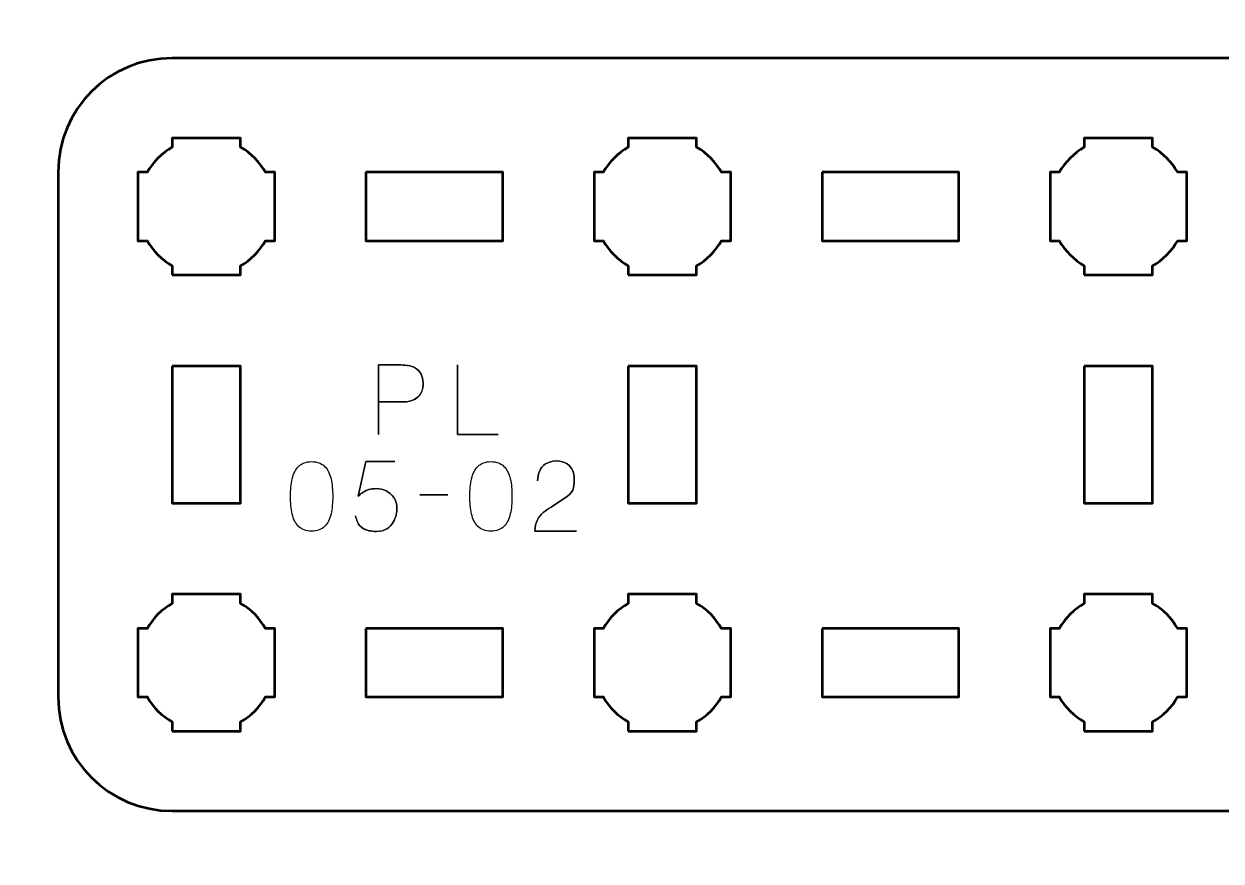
# Model space of a CAD drawing. Header units: centimetres. Extents: x -21 to 0, y -29.7 to 0.
# Drawn here: x -10.5 to -5.25, y -25.32 to -21.65 of the extents above; entities that cross this region are included whole.
import ezdxf

# ---------------------------------------------------------------- set-up
doc = ezdxf.new("R2010")
doc.units = ezdxf.units.CM
doc.header["$MEASUREMENT"] = 0
doc.layers.add('Layer 1', color=7, linetype='Continuous')

msp = doc.modelspace()

# ---------------------------------------------------------------- linework, layer by layer
at = {"layer": 'Layer 1', "color": 22, "lineweight": 53}
msp.add_open_spline([(-21.00003, -29.19996), (-21.00003, -29.19996), (-21.00003, -0.49992), (-21.00003, -0.49992), (-21.00003, -0.49992), (-21.00003, -0.22295), (-20.77694, 0.00004), (-20.49994, 0.00004), (-20.49994, 0.00004), (-20.49994, 0.00004), (-0.50008, 0.00004), (-0.50008, 0.00004), (-0.50008, 0.00004), (-0.22294, 0.00004), (0.00002, -0.22295), (0.00002, -0.49992), (0.00002, -0.49992), (0.00002, -0.49992), (0.00002, -29.19996), (0.00002, -29.19996), (0.00002, -29.19996), (0.00002, -29.47696), (-0.22294, -29.70005), (-0.50008, -29.70005), (-0.50008, -29.70005), (-0.50008, -29.70005), (-20.49994, -29.70005), (-20.49994, -29.70005), (-20.49994, -29.70005), (-20.77694, -29.70005), (-21.00003, -29.47696), (-21.00003, -29.19996)], degree=3, knots=[0, 0, 0, 0, 0.125, 0.125, 0.125, 0.125, 0.25, 0.25, 0.25, 0.25, 0.375, 0.375, 0.375, 0.375, 0.5, 0.5, 0.5, 0.5, 0.625, 0.625, 0.625, 0.625, 0.75, 0.75, 0.75, 0.75, 0.875, 0.875, 0.875, 0.875, 1, 1, 1, 1], dxfattribs=at)
at = {"layer": 'Layer 1', "color": 114, "lineweight": 53}
msp.add_open_spline([(-9.84993, -21.79998), (-9.84993, -21.79998), (-1.55005, -21.79998), (-1.55005, -21.79998), (-1.55005, -21.79998), (-1.27305, -21.79998), (-1.04995, -22.02308), (-1.04995, -22.30008), (-1.04995, -22.30008), (-1.04995, -22.30008), (-1.04995, -24.6), (-1.04995, -24.6), (-1.04995, -24.6), (-1.04995, -24.87701), (-1.27305, -25.09996), (-1.55005, -25.09996), (-1.55005, -25.09996), (-1.55005, -25.09996), (-9.84993, -25.09996), (-9.84993, -25.09996), (-9.84993, -25.09996), (-10.12693, -25.09996), (-10.35003, -24.87701), (-10.35003, -24.6), (-10.35003, -24.6), (-10.35003, -24.6), (-10.35003, -22.30008), (-10.35003, -22.30008), (-10.35003, -22.30008), (-10.35003, -22.02308), (-10.12693, -21.79998), (-9.84993, -21.79998)], degree=3, knots=[0, 0, 0, 0, 0.125, 0.125, 0.125, 0.125, 0.25, 0.25, 0.25, 0.25, 0.375, 0.375, 0.375, 0.375, 0.5, 0.5, 0.5, 0.5, 0.625, 0.625, 0.625, 0.625, 0.75, 0.75, 0.75, 0.75, 0.875, 0.875, 0.875, 0.875, 1, 1, 1, 1], dxfattribs=at)
at = {"layer": 'Layer 1', "lineweight": 53}
for points, knots in [([(-9.84993, -22.75001), (-9.84993, -22.75001), (-9.84993, -22.7099), (-9.84993, -22.7099), (-9.84993, -22.7099), (-9.89554, -22.68358), (-9.93347, -22.64556), (-9.95979, -22.60008), (-9.95979, -22.60008), (-9.95979, -22.60008), (-10, -22.60008), (-10, -22.60008), (-10, -22.60008), (-10, -22.60008), (-10, -22.45001), (-10, -22.45001), (-10, -22.45001), (-10, -22.45001), (-10, -22.30008), (-10, -22.30008), (-10, -22.30008), (-10, -22.30008), (-9.95979, -22.30008), (-9.95979, -22.30008), (-9.95979, -22.30008), (-9.93347, -22.25447), (-9.89554, -22.21654), (-9.84993, -22.19022), (-9.84993, -22.19022), (-9.84993, -22.19022), (-9.84993, -22.15001), (-9.84993, -22.15001), (-9.84993, -22.15001), (-9.84993, -22.15001), (-9.7, -22.15001), (-9.7, -22.15001), (-9.7, -22.15001), (-9.7, -22.15001), (-9.54993, -22.15001), (-9.54993, -22.15001), (-9.54993, -22.15001), (-9.54993, -22.15001), (-9.54993, -22.19022), (-9.54993, -22.19022), (-9.54993, -22.19022), (-9.50446, -22.21654), (-9.46643, -22.25447), (-9.44011, -22.30008), (-9.44011, -22.30008), (-9.44011, -22.30008), (-9.4, -22.30008), (-9.4, -22.30008), (-9.4, -22.30008), (-9.4, -22.30008), (-9.4, -22.45001), (-9.4, -22.45001), (-9.4, -22.45001), (-9.4, -22.45001), (-9.4, -22.60008), (-9.4, -22.60008), (-9.4, -22.60008), (-9.4, -22.60008), (-9.44011, -22.60008), (-9.44011, -22.60008), (-9.44011, -22.60008), (-9.46643, -22.64556), (-9.50446, -22.68358), (-9.54993, -22.7099), (-9.54993, -22.7099), (-9.54993, -22.7099), (-9.54993, -22.75001), (-9.54993, -22.75001), (-9.54993, -22.75001), (-9.54993, -22.75001), (-9.7, -22.75001), (-9.7, -22.75001), (-9.7, -22.75001), (-9.7, -22.75001), (-9.84993, -22.75001), (-9.84993, -22.75001)], [0, 0, 0, 0, 0.05, 0.05, 0.05, 0.05, 0.1, 0.1, 0.1, 0.1, 0.15, 0.15, 0.15, 0.15, 0.2, 0.2, 0.2, 0.2, 0.25, 0.25, 0.25, 0.25, 0.3, 0.3, 0.3, 0.3, 0.35, 0.35, 0.35, 0.35, 0.4, 0.4, 0.4, 0.4, 0.45, 0.45, 0.45, 0.45, 0.5, 0.5, 0.5, 0.5, 0.55, 0.55, 0.55, 0.55, 0.6, 0.6, 0.6, 0.6, 0.65, 0.65, 0.65, 0.65, 0.7, 0.7, 0.7, 0.7, 0.75, 0.75, 0.75, 0.75, 0.8, 0.8, 0.8, 0.8, 0.85, 0.85, 0.85, 0.85, 0.9, 0.9, 0.9, 0.9, 0.95, 0.95, 0.95, 0.95, 1, 1, 1, 1]), ([(-7.85001, -22.75001), (-7.85001, -22.75001), (-7.85001, -22.7099), (-7.85001, -22.7099), (-7.85001, -22.7099), (-7.89548, -22.68358), (-7.93351, -22.64556), (-7.95983, -22.60008), (-7.95983, -22.60008), (-7.95983, -22.60008), (-7.99994, -22.60008), (-7.99994, -22.60008), (-7.99994, -22.60008), (-7.99994, -22.60008), (-7.99994, -22.45001), (-7.99994, -22.45001), (-7.99994, -22.45001), (-7.99994, -22.45001), (-7.99994, -22.30008), (-7.99994, -22.30008), (-7.99994, -22.30008), (-7.99994, -22.30008), (-7.95983, -22.30008), (-7.95983, -22.30008), (-7.95983, -22.30008), (-7.93351, -22.25447), (-7.89548, -22.21654), (-7.85001, -22.19022), (-7.85001, -22.19022), (-7.85001, -22.19022), (-7.85001, -22.15001), (-7.85001, -22.15001), (-7.85001, -22.15001), (-7.85001, -22.15001), (-7.69994, -22.15001), (-7.69994, -22.15001), (-7.69994, -22.15001), (-7.69994, -22.15001), (-7.55001, -22.15001), (-7.55001, -22.15001), (-7.55001, -22.15001), (-7.55001, -22.15001), (-7.55001, -22.19022), (-7.55001, -22.19022), (-7.55001, -22.19022), (-7.50453, -22.21654), (-7.4665, -22.25447), (-7.44019, -22.30008), (-7.44019, -22.30008), (-7.44019, -22.30008), (-7.39993, -22.30008), (-7.39993, -22.30008), (-7.39993, -22.30008), (-7.39993, -22.30008), (-7.39993, -22.45001), (-7.39993, -22.45001), (-7.39993, -22.45001), (-7.39993, -22.45001), (-7.39993, -22.60008), (-7.39993, -22.60008), (-7.39993, -22.60008), (-7.39993, -22.60008), (-7.44019, -22.60008), (-7.44019, -22.60008), (-7.44019, -22.60008), (-7.4665, -22.64556), (-7.50453, -22.68358), (-7.55001, -22.7099), (-7.55001, -22.7099), (-7.55001, -22.7099), (-7.55001, -22.75001), (-7.55001, -22.75001), (-7.55001, -22.75001), (-7.55001, -22.75001), (-7.69994, -22.75001), (-7.69994, -22.75001), (-7.69994, -22.75001), (-7.69994, -22.75001), (-7.85001, -22.75001), (-7.85001, -22.75001)], [0, 0, 0, 0, 0.05, 0.05, 0.05, 0.05, 0.1, 0.1, 0.1, 0.1, 0.15, 0.15, 0.15, 0.15, 0.2, 0.2, 0.2, 0.2, 0.25, 0.25, 0.25, 0.25, 0.3, 0.3, 0.3, 0.3, 0.35, 0.35, 0.35, 0.35, 0.4, 0.4, 0.4, 0.4, 0.45, 0.45, 0.45, 0.45, 0.5, 0.5, 0.5, 0.5, 0.55, 0.55, 0.55, 0.55, 0.6, 0.6, 0.6, 0.6, 0.65, 0.65, 0.65, 0.65, 0.7, 0.7, 0.7, 0.7, 0.75, 0.75, 0.75, 0.75, 0.8, 0.8, 0.8, 0.8, 0.85, 0.85, 0.85, 0.85, 0.9, 0.9, 0.9, 0.9, 0.95, 0.95, 0.95, 0.95, 1, 1, 1, 1]), ([(-5.85008, -22.75001), (-5.85008, -22.75001), (-5.85008, -22.7099), (-5.85008, -22.7099), (-5.85008, -22.7099), (-5.89555, -22.68358), (-5.93344, -22.64556), (-5.9599, -22.60008), (-5.9599, -22.60008), (-5.9599, -22.60008), (-6.00001, -22.60008), (-6.00001, -22.60008), (-6.00001, -22.60008), (-6.00001, -22.60008), (-6.00001, -22.45001), (-6.00001, -22.45001), (-6.00001, -22.45001), (-6.00001, -22.45001), (-6.00001, -22.30008), (-6.00001, -22.30008), (-6.00001, -22.30008), (-6.00001, -22.30008), (-5.9599, -22.30008), (-5.9599, -22.30008), (-5.9599, -22.30008), (-5.93344, -22.25447), (-5.89555, -22.21654), (-5.85008, -22.19022), (-5.85008, -22.19022), (-5.85008, -22.19022), (-5.85008, -22.15001), (-5.85008, -22.15001), (-5.85008, -22.15001), (-5.85008, -22.15001), (-5.7, -22.15001), (-5.7, -22.15001), (-5.7, -22.15001), (-5.7, -22.15001), (-5.55007, -22.15001), (-5.55007, -22.15001), (-5.55007, -22.15001), (-5.55007, -22.15001), (-5.55007, -22.19022), (-5.55007, -22.19022), (-5.55007, -22.19022), (-5.50446, -22.21654), (-5.46654, -22.25447), (-5.44022, -22.30008), (-5.44022, -22.30008), (-5.44022, -22.30008), (-5.40001, -22.30008), (-5.40001, -22.30008), (-5.40001, -22.30008), (-5.40001, -22.30008), (-5.40001, -22.45001), (-5.40001, -22.45001), (-5.40001, -22.45001), (-5.40001, -22.45001), (-5.40001, -22.60008), (-5.40001, -22.60008), (-5.40001, -22.60008), (-5.40001, -22.60008), (-5.44022, -22.60008), (-5.44022, -22.60008), (-5.44022, -22.60008), (-5.46654, -22.64556), (-5.50446, -22.68358), (-5.55007, -22.7099), (-5.55007, -22.7099), (-5.55007, -22.7099), (-5.55007, -22.75001), (-5.55007, -22.75001), (-5.55007, -22.75001), (-5.55007, -22.75001), (-5.7, -22.75001), (-5.7, -22.75001), (-5.7, -22.75001), (-5.7, -22.75001), (-5.85008, -22.75001), (-5.85008, -22.75001)], [0, 0, 0, 0, 0.05, 0.05, 0.05, 0.05, 0.1, 0.1, 0.1, 0.1, 0.15, 0.15, 0.15, 0.15, 0.2, 0.2, 0.2, 0.2, 0.25, 0.25, 0.25, 0.25, 0.3, 0.3, 0.3, 0.3, 0.35, 0.35, 0.35, 0.35, 0.4, 0.4, 0.4, 0.4, 0.45, 0.45, 0.45, 0.45, 0.5, 0.5, 0.5, 0.5, 0.55, 0.55, 0.55, 0.55, 0.6, 0.6, 0.6, 0.6, 0.65, 0.65, 0.65, 0.65, 0.7, 0.7, 0.7, 0.7, 0.75, 0.75, 0.75, 0.75, 0.8, 0.8, 0.8, 0.8, 0.85, 0.85, 0.85, 0.85, 0.9, 0.9, 0.9, 0.9, 0.95, 0.95, 0.95, 0.95, 1, 1, 1, 1]), ([(-8.99998, -22.30008), (-8.99998, -22.30008), (-8.39999, -22.30008), (-8.39999, -22.30008), (-8.39999, -22.30008), (-8.39999, -22.30008), (-8.39999, -22.60008), (-8.39999, -22.60008), (-8.39999, -22.60008), (-8.39999, -22.60008), (-8.99998, -22.60008), (-8.99998, -22.60008), (-8.99998, -22.60008), (-8.99998, -22.60008), (-8.99998, -22.30008), (-8.99998, -22.30008)], [0, 0, 0, 0, 0.25, 0.25, 0.25, 0.25, 0.5, 0.5, 0.5, 0.5, 0.75, 0.75, 0.75, 0.75, 1, 1, 1, 1]), ([(-7.00003, -22.30008), (-7.00003, -22.30008), (-6.40002, -22.30008), (-6.40002, -22.30008), (-6.40002, -22.30008), (-6.40002, -22.30008), (-6.40002, -22.60008), (-6.40002, -22.60008), (-6.40002, -22.60008), (-6.40002, -22.60008), (-7.00003, -22.60008), (-7.00003, -22.60008), (-7.00003, -22.60008), (-7.00003, -22.60008), (-7.00003, -22.30008), (-7.00003, -22.30008)], [0, 0, 0, 0, 0.25, 0.25, 0.25, 0.25, 0.5, 0.5, 0.5, 0.5, 0.75, 0.75, 0.75, 0.75, 1, 1, 1, 1]), ([(-9.84993, -23.15003), (-9.84993, -23.15003), (-9.54993, -23.15003), (-9.54993, -23.15003), (-9.54993, -23.15003), (-9.54993, -23.15003), (-9.54993, -23.75002), (-9.54993, -23.75002), (-9.54993, -23.75002), (-9.54993, -23.75002), (-9.84993, -23.75002), (-9.84993, -23.75002), (-9.84993, -23.75002), (-9.84993, -23.75002), (-9.84993, -23.15003), (-9.84993, -23.15003)], [0, 0, 0, 0, 0.25, 0.25, 0.25, 0.25, 0.5, 0.5, 0.5, 0.5, 0.75, 0.75, 0.75, 0.75, 1, 1, 1, 1]), ([(-7.85001, -23.15003), (-7.85001, -23.15003), (-7.55001, -23.15003), (-7.55001, -23.15003), (-7.55001, -23.15003), (-7.55001, -23.15003), (-7.55001, -23.75002), (-7.55001, -23.75002), (-7.55001, -23.75002), (-7.55001, -23.75002), (-7.85001, -23.75002), (-7.85001, -23.75002), (-7.85001, -23.75002), (-7.85001, -23.75002), (-7.85001, -23.15003), (-7.85001, -23.15003)], [0, 0, 0, 0, 0.25, 0.25, 0.25, 0.25, 0.5, 0.5, 0.5, 0.5, 0.75, 0.75, 0.75, 0.75, 1, 1, 1, 1]), ([(-5.85008, -23.15003), (-5.85008, -23.15003), (-5.55007, -23.15003), (-5.55007, -23.15003), (-5.55007, -23.15003), (-5.55007, -23.15003), (-5.55007, -23.75002), (-5.55007, -23.75002), (-5.55007, -23.75002), (-5.55007, -23.75002), (-5.85008, -23.75002), (-5.85008, -23.75002), (-5.85008, -23.75002), (-5.85008, -23.75002), (-5.85008, -23.15003), (-5.85008, -23.15003)], [0, 0, 0, 0, 0.25, 0.25, 0.25, 0.25, 0.5, 0.5, 0.5, 0.5, 0.75, 0.75, 0.75, 0.75, 1, 1, 1, 1]), ([(-9.84993, -24.75008), (-9.84993, -24.75008), (-9.84993, -24.70982), (-9.84993, -24.70982), (-9.84993, -24.70982), (-9.89554, -24.68351), (-9.93347, -24.64548), (-9.95979, -24.6), (-9.95979, -24.6), (-9.95979, -24.6), (-10, -24.6), (-10, -24.6), (-10, -24.6), (-10, -24.6), (-10, -24.45007), (-10, -24.45007), (-10, -24.45007), (-10, -24.45007), (-10, -24.3), (-10, -24.3), (-10, -24.3), (-10, -24.3), (-9.95979, -24.3), (-9.95979, -24.3), (-9.95979, -24.3), (-9.93347, -24.25453), (-9.89554, -24.2165), (-9.84993, -24.19018), (-9.84993, -24.19018), (-9.84993, -24.19018), (-9.84993, -24.15007), (-9.84993, -24.15007), (-9.84993, -24.15007), (-9.84993, -24.15007), (-9.7, -24.15007), (-9.7, -24.15007), (-9.7, -24.15007), (-9.7, -24.15007), (-9.54993, -24.15007), (-9.54993, -24.15007), (-9.54993, -24.15007), (-9.54993, -24.15007), (-9.54993, -24.19018), (-9.54993, -24.19018), (-9.54993, -24.19018), (-9.50446, -24.2165), (-9.46643, -24.25453), (-9.44011, -24.3), (-9.44011, -24.3), (-9.44011, -24.3), (-9.4, -24.3), (-9.4, -24.3), (-9.4, -24.3), (-9.4, -24.3), (-9.4, -24.45007), (-9.4, -24.45007), (-9.4, -24.45007), (-9.4, -24.45007), (-9.4, -24.6), (-9.4, -24.6), (-9.4, -24.6), (-9.4, -24.6), (-9.44011, -24.6), (-9.44011, -24.6), (-9.44011, -24.6), (-9.46643, -24.64548), (-9.50446, -24.68351), (-9.54993, -24.70982), (-9.54993, -24.70982), (-9.54993, -24.70982), (-9.54993, -24.75008), (-9.54993, -24.75008), (-9.54993, -24.75008), (-9.54993, -24.75008), (-9.7, -24.75008), (-9.7, -24.75008), (-9.7, -24.75008), (-9.7, -24.75008), (-9.84993, -24.75008), (-9.84993, -24.75008)], [0, 0, 0, 0, 0.05, 0.05, 0.05, 0.05, 0.1, 0.1, 0.1, 0.1, 0.15, 0.15, 0.15, 0.15, 0.2, 0.2, 0.2, 0.2, 0.25, 0.25, 0.25, 0.25, 0.3, 0.3, 0.3, 0.3, 0.35, 0.35, 0.35, 0.35, 0.4, 0.4, 0.4, 0.4, 0.45, 0.45, 0.45, 0.45, 0.5, 0.5, 0.5, 0.5, 0.55, 0.55, 0.55, 0.55, 0.6, 0.6, 0.6, 0.6, 0.65, 0.65, 0.65, 0.65, 0.7, 0.7, 0.7, 0.7, 0.75, 0.75, 0.75, 0.75, 0.8, 0.8, 0.8, 0.8, 0.85, 0.85, 0.85, 0.85, 0.9, 0.9, 0.9, 0.9, 0.95, 0.95, 0.95, 0.95, 1, 1, 1, 1]), ([(-7.85001, -24.75008), (-7.85001, -24.75008), (-7.85001, -24.70982), (-7.85001, -24.70982), (-7.85001, -24.70982), (-7.89548, -24.68351), (-7.93351, -24.64548), (-7.95983, -24.6), (-7.95983, -24.6), (-7.95983, -24.6), (-7.99994, -24.6), (-7.99994, -24.6), (-7.99994, -24.6), (-7.99994, -24.6), (-7.99994, -24.45007), (-7.99994, -24.45007), (-7.99994, -24.45007), (-7.99994, -24.45007), (-7.99994, -24.3), (-7.99994, -24.3), (-7.99994, -24.3), (-7.99994, -24.3), (-7.95983, -24.3), (-7.95983, -24.3), (-7.95983, -24.3), (-7.93351, -24.25453), (-7.89548, -24.2165), (-7.85001, -24.19018), (-7.85001, -24.19018), (-7.85001, -24.19018), (-7.85001, -24.15007), (-7.85001, -24.15007), (-7.85001, -24.15007), (-7.85001, -24.15007), (-7.69994, -24.15007), (-7.69994, -24.15007), (-7.69994, -24.15007), (-7.69994, -24.15007), (-7.55001, -24.15007), (-7.55001, -24.15007), (-7.55001, -24.15007), (-7.55001, -24.15007), (-7.55001, -24.19018), (-7.55001, -24.19018), (-7.55001, -24.19018), (-7.50453, -24.2165), (-7.4665, -24.25453), (-7.44019, -24.3), (-7.44019, -24.3), (-7.44019, -24.3), (-7.39993, -24.3), (-7.39993, -24.3), (-7.39993, -24.3), (-7.39993, -24.3), (-7.39993, -24.45007), (-7.39993, -24.45007), (-7.39993, -24.45007), (-7.39993, -24.45007), (-7.39993, -24.6), (-7.39993, -24.6), (-7.39993, -24.6), (-7.39993, -24.6), (-7.44019, -24.6), (-7.44019, -24.6), (-7.44019, -24.6), (-7.4665, -24.64548), (-7.50453, -24.68351), (-7.55001, -24.70982), (-7.55001, -24.70982), (-7.55001, -24.70982), (-7.55001, -24.75008), (-7.55001, -24.75008), (-7.55001, -24.75008), (-7.55001, -24.75008), (-7.69994, -24.75008), (-7.69994, -24.75008), (-7.69994, -24.75008), (-7.69994, -24.75008), (-7.85001, -24.75008), (-7.85001, -24.75008)], [0, 0, 0, 0, 0.05, 0.05, 0.05, 0.05, 0.1, 0.1, 0.1, 0.1, 0.15, 0.15, 0.15, 0.15, 0.2, 0.2, 0.2, 0.2, 0.25, 0.25, 0.25, 0.25, 0.3, 0.3, 0.3, 0.3, 0.35, 0.35, 0.35, 0.35, 0.4, 0.4, 0.4, 0.4, 0.45, 0.45, 0.45, 0.45, 0.5, 0.5, 0.5, 0.5, 0.55, 0.55, 0.55, 0.55, 0.6, 0.6, 0.6, 0.6, 0.65, 0.65, 0.65, 0.65, 0.7, 0.7, 0.7, 0.7, 0.75, 0.75, 0.75, 0.75, 0.8, 0.8, 0.8, 0.8, 0.85, 0.85, 0.85, 0.85, 0.9, 0.9, 0.9, 0.9, 0.95, 0.95, 0.95, 0.95, 1, 1, 1, 1]), ([(-5.85008, -24.75008), (-5.85008, -24.75008), (-5.85008, -24.70982), (-5.85008, -24.70982), (-5.85008, -24.70982), (-5.89555, -24.68351), (-5.93344, -24.64548), (-5.9599, -24.6), (-5.9599, -24.6), (-5.9599, -24.6), (-6.00001, -24.6), (-6.00001, -24.6), (-6.00001, -24.6), (-6.00001, -24.6), (-6.00001, -24.45007), (-6.00001, -24.45007), (-6.00001, -24.45007), (-6.00001, -24.45007), (-6.00001, -24.3), (-6.00001, -24.3), (-6.00001, -24.3), (-6.00001, -24.3), (-5.9599, -24.3), (-5.9599, -24.3), (-5.9599, -24.3), (-5.93344, -24.25453), (-5.89555, -24.2165), (-5.85008, -24.19018), (-5.85008, -24.19018), (-5.85008, -24.19018), (-5.85008, -24.15007), (-5.85008, -24.15007), (-5.85008, -24.15007), (-5.85008, -24.15007), (-5.7, -24.15007), (-5.7, -24.15007), (-5.7, -24.15007), (-5.7, -24.15007), (-5.55007, -24.15007), (-5.55007, -24.15007), (-5.55007, -24.15007), (-5.55007, -24.15007), (-5.55007, -24.19018), (-5.55007, -24.19018), (-5.55007, -24.19018), (-5.50446, -24.2165), (-5.46654, -24.25453), (-5.44022, -24.3), (-5.44022, -24.3), (-5.44022, -24.3), (-5.40001, -24.3), (-5.40001, -24.3), (-5.40001, -24.3), (-5.40001, -24.3), (-5.40001, -24.45007), (-5.40001, -24.45007), (-5.40001, -24.45007), (-5.40001, -24.45007), (-5.40001, -24.6), (-5.40001, -24.6), (-5.40001, -24.6), (-5.40001, -24.6), (-5.44022, -24.6), (-5.44022, -24.6), (-5.44022, -24.6), (-5.46654, -24.64548), (-5.50446, -24.68351), (-5.55007, -24.70982), (-5.55007, -24.70982), (-5.55007, -24.70982), (-5.55007, -24.75008), (-5.55007, -24.75008), (-5.55007, -24.75008), (-5.55007, -24.75008), (-5.7, -24.75008), (-5.7, -24.75008), (-5.7, -24.75008), (-5.7, -24.75008), (-5.85008, -24.75008), (-5.85008, -24.75008)], [0, 0, 0, 0, 0.05, 0.05, 0.05, 0.05, 0.1, 0.1, 0.1, 0.1, 0.15, 0.15, 0.15, 0.15, 0.2, 0.2, 0.2, 0.2, 0.25, 0.25, 0.25, 0.25, 0.3, 0.3, 0.3, 0.3, 0.35, 0.35, 0.35, 0.35, 0.4, 0.4, 0.4, 0.4, 0.45, 0.45, 0.45, 0.45, 0.5, 0.5, 0.5, 0.5, 0.55, 0.55, 0.55, 0.55, 0.6, 0.6, 0.6, 0.6, 0.65, 0.65, 0.65, 0.65, 0.7, 0.7, 0.7, 0.7, 0.75, 0.75, 0.75, 0.75, 0.8, 0.8, 0.8, 0.8, 0.85, 0.85, 0.85, 0.85, 0.9, 0.9, 0.9, 0.9, 0.95, 0.95, 0.95, 0.95, 1, 1, 1, 1]), ([(-8.99998, -24.3), (-8.99998, -24.3), (-8.39999, -24.3), (-8.39999, -24.3), (-8.39999, -24.3), (-8.39999, -24.3), (-8.39999, -24.6), (-8.39999, -24.6), (-8.39999, -24.6), (-8.39999, -24.6), (-8.99998, -24.6), (-8.99998, -24.6), (-8.99998, -24.6), (-8.99998, -24.6), (-8.99998, -24.3), (-8.99998, -24.3)], [0, 0, 0, 0, 0.25, 0.25, 0.25, 0.25, 0.5, 0.5, 0.5, 0.5, 0.75, 0.75, 0.75, 0.75, 1, 1, 1, 1]), ([(-7.00003, -24.3), (-7.00003, -24.3), (-6.40002, -24.3), (-6.40002, -24.3), (-6.40002, -24.3), (-6.40002, -24.3), (-6.40002, -24.6), (-6.40002, -24.6), (-6.40002, -24.6), (-6.40002, -24.6), (-7.00003, -24.6), (-7.00003, -24.6), (-7.00003, -24.6), (-7.00003, -24.6), (-7.00003, -24.3), (-7.00003, -24.3)], [0, 0, 0, 0, 0.25, 0.25, 0.25, 0.25, 0.5, 0.5, 0.5, 0.5, 0.75, 0.75, 0.75, 0.75, 1, 1, 1, 1])]:
    msp.add_open_spline(points, degree=3, knots=knots, dxfattribs=at)
at = {"layer": 'Layer 1', "color": 40, "lineweight": 30}
for points, knots in [([(-8.94456, -23.45002), (-8.94456, -23.45002), (-8.94456, -23.14481), (-8.94456, -23.14481), (-8.94456, -23.14481), (-8.94456, -23.14481), (-8.84727, -23.14481), (-8.84727, -23.14481), (-8.84727, -23.14481), (-8.82165, -23.14509), (-8.80165, -23.14879), (-8.78747, -23.15595), (-8.78747, -23.15595), (-8.77357, -23.16326), (-8.76376, -23.17278), (-8.75812, -23.18463), (-8.75812, -23.18463), (-8.75262, -23.19649), (-8.74958, -23.20929), (-8.74902, -23.22309), (-8.74902, -23.22309), (-8.74835, -23.23713), (-8.75067, -23.2505), (-8.75618, -23.26316), (-8.75618, -23.26316), (-8.76172, -23.27586), (-8.77121, -23.28634), (-8.78444, -23.29445), (-8.78444, -23.29445), (-8.79795, -23.3026), (-8.81615, -23.30673), (-8.83929, -23.30701), (-8.83929, -23.30701), (-8.83929, -23.30701), (-8.94456, -23.30701), (-8.94456, -23.30701), (-8.94456, -23.30701), (-8.94456, -23.30701), (-8.83929, -23.30701), (-8.83929, -23.30701), (-8.83929, -23.30701), (-8.81654, -23.30673), (-8.79851, -23.3026), (-8.785, -23.29445), (-8.785, -23.29445), (-8.77163, -23.28634), (-8.76211, -23.27586), (-8.75646, -23.26316), (-8.75646, -23.26316), (-8.75096, -23.2505), (-8.74849, -23.23713), (-8.74902, -23.22309), (-8.74902, -23.22309), (-8.74958, -23.20929), (-8.75262, -23.19649), (-8.75826, -23.18463), (-8.75826, -23.18463), (-8.76405, -23.17278), (-8.77396, -23.16326), (-8.78789, -23.15595), (-8.78789, -23.15595), (-8.80207, -23.14879), (-8.82194, -23.14509), (-8.84727, -23.14481), (-8.84727, -23.14481), (-8.84727, -23.14481), (-8.94456, -23.14481), (-8.94456, -23.14481), (-8.94456, -23.14481), (-8.94456, -23.14481), (-8.94456, -23.45002), (-8.94456, -23.45002)], [0, 0, 0, 0, 0.0555556, 0.0555556, 0.0555556, 0.0555556, 0.1111111, 0.1111111, 0.1111111, 0.1111111, 0.1666667, 0.1666667, 0.1666667, 0.1666667, 0.2222222, 0.2222222, 0.2222222, 0.2222222, 0.2777778, 0.2777778, 0.2777778, 0.2777778, 0.3333333, 0.3333333, 0.3333333, 0.3333333, 0.3888889, 0.3888889, 0.3888889, 0.3888889, 0.4444444, 0.4444444, 0.4444444, 0.4444444, 0.5, 0.5, 0.5, 0.5, 0.5555556, 0.5555556, 0.5555556, 0.5555556, 0.6111111, 0.6111111, 0.6111111, 0.6111111, 0.6666667, 0.6666667, 0.6666667, 0.6666667, 0.7222222, 0.7222222, 0.7222222, 0.7222222, 0.7777778, 0.7777778, 0.7777778, 0.7777778, 0.8333333, 0.8333333, 0.8333333, 0.8333333, 0.8888889, 0.8888889, 0.8888889, 0.8888889, 0.9444444, 0.9444444, 0.9444444, 0.9444444, 1, 1, 1, 1]), ([(-8.41996, -23.45002), (-8.41996, -23.45002), (-8.59814, -23.45002), (-8.59814, -23.45002), (-8.59814, -23.45002), (-8.59814, -23.45002), (-8.59814, -23.14481), (-8.59814, -23.14481), (-8.59814, -23.14481), (-8.59814, -23.14481), (-8.59814, -23.45002), (-8.59814, -23.45002), (-8.59814, -23.45002), (-8.59814, -23.45002), (-8.41996, -23.45002), (-8.41996, -23.45002)], [0, 0, 0, 0, 0.25, 0.25, 0.25, 0.25, 0.5, 0.5, 0.5, 0.5, 0.75, 0.75, 0.75, 0.75, 1, 1, 1, 1]), ([(-9.23835, -23.87335), (-9.21384, -23.87311), (-9.19482, -23.86619), (-9.18131, -23.85268), (-9.18131, -23.85268), (-9.16794, -23.8392), (-9.15859, -23.821), (-9.15334, -23.798), (-9.15334, -23.798), (-9.14826, -23.7751), (-9.14575, -23.74949), (-9.14603, -23.72095), (-9.14603, -23.72095), (-9.14575, -23.69284), (-9.14826, -23.66722), (-9.15334, -23.64419), (-9.15334, -23.64419), (-9.15859, -23.62147), (-9.16794, -23.60327), (-9.18131, -23.58947), (-9.18131, -23.58947), (-9.19482, -23.576), (-9.21384, -23.56894), (-9.23835, -23.56855), (-9.23835, -23.56855), (-9.26305, -23.56894), (-9.28206, -23.576), (-9.29543, -23.58947), (-9.29543, -23.58947), (-9.30891, -23.60327), (-9.31815, -23.62147), (-9.32327, -23.64419), (-9.32327, -23.64419), (-9.32849, -23.66722), (-9.33096, -23.69284), (-9.33057, -23.72095), (-9.33057, -23.72095), (-9.33096, -23.74949), (-9.32849, -23.7751), (-9.32327, -23.798), (-9.32327, -23.798), (-9.31815, -23.821), (-9.30891, -23.8392), (-9.29543, -23.85268), (-9.29543, -23.85268), (-9.28206, -23.86619), (-9.26305, -23.87311), (-9.23835, -23.87335)], [0, 0, 0, 0, 0.0833333, 0.0833333, 0.0833333, 0.0833333, 0.1666667, 0.1666667, 0.1666667, 0.1666667, 0.25, 0.25, 0.25, 0.25, 0.3333333, 0.3333333, 0.3333333, 0.3333333, 0.4166667, 0.4166667, 0.4166667, 0.4166667, 0.5, 0.5, 0.5, 0.5, 0.5833333, 0.5833333, 0.5833333, 0.5833333, 0.6666667, 0.6666667, 0.6666667, 0.6666667, 0.75, 0.75, 0.75, 0.75, 0.8333333, 0.8333333, 0.8333333, 0.8333333, 0.9166667, 0.9166667, 0.9166667, 0.9166667, 1, 1, 1, 1]), ([(-9.23835, -23.87335), (-9.21384, -23.87311), (-9.19482, -23.86619), (-9.18131, -23.85268), (-9.18131, -23.85268), (-9.16794, -23.8392), (-9.15859, -23.821), (-9.15334, -23.798), (-9.15334, -23.798), (-9.14826, -23.7751), (-9.14575, -23.74949), (-9.14603, -23.72095), (-9.14603, -23.72095), (-9.14575, -23.69284), (-9.14826, -23.66722), (-9.15334, -23.64419), (-9.15334, -23.64419), (-9.15859, -23.62147), (-9.16794, -23.60327), (-9.18131, -23.58947), (-9.18131, -23.58947), (-9.19482, -23.576), (-9.21384, -23.56894), (-9.23835, -23.56855), (-9.23835, -23.56855), (-9.26305, -23.56894), (-9.28206, -23.576), (-9.29543, -23.58947), (-9.29543, -23.58947), (-9.30891, -23.60327), (-9.31815, -23.62147), (-9.32327, -23.64419), (-9.32327, -23.64419), (-9.32849, -23.66722), (-9.33096, -23.69284), (-9.33057, -23.72095), (-9.33057, -23.72095), (-9.33096, -23.74949), (-9.32849, -23.7751), (-9.32327, -23.798), (-9.32327, -23.798), (-9.31815, -23.821), (-9.30891, -23.8392), (-9.29543, -23.85268), (-9.29543, -23.85268), (-9.28206, -23.86619), (-9.26305, -23.87311), (-9.23835, -23.87335)], [0, 0, 0, 0, 0.0833333, 0.0833333, 0.0833333, 0.0833333, 0.1666667, 0.1666667, 0.1666667, 0.1666667, 0.25, 0.25, 0.25, 0.25, 0.3333333, 0.3333333, 0.3333333, 0.3333333, 0.4166667, 0.4166667, 0.4166667, 0.4166667, 0.5, 0.5, 0.5, 0.5, 0.5833333, 0.5833333, 0.5833333, 0.5833333, 0.6666667, 0.6666667, 0.6666667, 0.6666667, 0.75, 0.75, 0.75, 0.75, 0.8333333, 0.8333333, 0.8333333, 0.8333333, 0.9166667, 0.9166667, 0.9166667, 0.9166667, 1, 1, 1, 1]), ([(-8.87387, -23.56813), (-8.87387, -23.56813), (-9.00094, -23.56813), (-9.00094, -23.56813), (-9.00094, -23.56813), (-9.00094, -23.56813), (-9.0347, -23.71972), (-9.0347, -23.71972), (-9.0347, -23.71972), (-9.02697, -23.71309), (-9.01953, -23.70716), (-9.01222, -23.70222), (-9.01222, -23.70222), (-9.0052, -23.69739), (-8.99709, -23.69368), (-8.98785, -23.69104), (-8.98785, -23.69104), (-8.97875, -23.68857), (-8.96732, -23.68733), (-8.95352, -23.68705), (-8.95352, -23.68705), (-8.93934, -23.68719), (-8.92541, -23.69037), (-8.91179, -23.69672), (-8.91179, -23.69672), (-8.89828, -23.70317), (-8.88695, -23.71284), (-8.87803, -23.72564), (-8.87803, -23.72564), (-8.86921, -23.73873), (-8.86452, -23.75514), (-8.86409, -23.77468), (-8.86409, -23.77468), (-8.86409, -23.7816), (-8.86533, -23.79041), (-8.86755, -23.80128), (-8.86755, -23.80128), (-8.87002, -23.81218), (-8.87443, -23.82319), (-8.88078, -23.83437), (-8.88078, -23.83437), (-8.88724, -23.84566), (-8.89634, -23.85518), (-8.90819, -23.86277), (-8.90819, -23.86277), (-8.92018, -23.87046), (-8.9356, -23.87434), (-8.95437, -23.87459), (-8.95437, -23.87459), (-8.97945, -23.8742), (-8.99818, -23.87018), (-9.01057, -23.86249), (-9.01057, -23.86249), (-9.02327, -23.85476), (-9.0318, -23.84552), (-9.03635, -23.8349), (-9.03635, -23.8349), (-9.04119, -23.82446), (-9.04419, -23.81493), (-9.04531, -23.80611), (-9.04531, -23.80611), (-9.04419, -23.81493), (-9.04119, -23.82446), (-9.03635, -23.8349), (-9.03635, -23.8349), (-9.0318, -23.84552), (-9.02327, -23.85476), (-9.01057, -23.86249), (-9.01057, -23.86249), (-8.99818, -23.87018), (-8.97945, -23.8742), (-8.95437, -23.87459), (-8.95437, -23.87459), (-8.9356, -23.87434), (-8.92018, -23.87046), (-8.90819, -23.86277), (-8.90819, -23.86277), (-8.89634, -23.85518), (-8.88724, -23.84566), (-8.88078, -23.83437), (-8.88078, -23.83437), (-8.87443, -23.82319), (-8.87002, -23.81218), (-8.86755, -23.80128), (-8.86755, -23.80128), (-8.86533, -23.79041), (-8.86409, -23.7816), (-8.86409, -23.77468), (-8.86409, -23.77468), (-8.86452, -23.75514), (-8.86921, -23.73873), (-8.87803, -23.72564), (-8.87803, -23.72564), (-8.88695, -23.71284), (-8.89828, -23.70317), (-8.91179, -23.69672), (-8.91179, -23.69672), (-8.92541, -23.69037), (-8.93934, -23.68719), (-8.95352, -23.68705), (-8.95352, -23.68705), (-8.96732, -23.68733), (-8.97875, -23.68857), (-8.98785, -23.69104), (-8.98785, -23.69104), (-8.99709, -23.69368), (-9.0052, -23.69739), (-9.01222, -23.70222), (-9.01222, -23.70222), (-9.01953, -23.70716), (-9.02697, -23.71309), (-9.0347, -23.71972), (-9.0347, -23.71972), (-9.0347, -23.71972), (-9.00094, -23.56813), (-9.00094, -23.56813), (-9.00094, -23.56813), (-9.00094, -23.56813), (-8.87387, -23.56813), (-8.87387, -23.56813)], [0, 0, 0, 0, 0.0333333, 0.0333333, 0.0333333, 0.0333333, 0.0666667, 0.0666667, 0.0666667, 0.0666667, 0.1, 0.1, 0.1, 0.1, 0.1333333, 0.1333333, 0.1333333, 0.1333333, 0.1666667, 0.1666667, 0.1666667, 0.1666667, 0.2, 0.2, 0.2, 0.2, 0.2333333, 0.2333333, 0.2333333, 0.2333333, 0.2666667, 0.2666667, 0.2666667, 0.2666667, 0.3, 0.3, 0.3, 0.3, 0.3333333, 0.3333333, 0.3333333, 0.3333333, 0.3666667, 0.3666667, 0.3666667, 0.3666667, 0.4, 0.4, 0.4, 0.4, 0.4333333, 0.4333333, 0.4333333, 0.4333333, 0.4666667, 0.4666667, 0.4666667, 0.4666667, 0.5, 0.5, 0.5, 0.5, 0.5333333, 0.5333333, 0.5333333, 0.5333333, 0.5666667, 0.5666667, 0.5666667, 0.5666667, 0.6, 0.6, 0.6, 0.6, 0.6333333, 0.6333333, 0.6333333, 0.6333333, 0.6666667, 0.6666667, 0.6666667, 0.6666667, 0.7, 0.7, 0.7, 0.7, 0.7333333, 0.7333333, 0.7333333, 0.7333333, 0.7666667, 0.7666667, 0.7666667, 0.7666667, 0.8, 0.8, 0.8, 0.8, 0.8333333, 0.8333333, 0.8333333, 0.8333333, 0.8666667, 0.8666667, 0.8666667, 0.8666667, 0.9, 0.9, 0.9, 0.9, 0.9333333, 0.9333333, 0.9333333, 0.9333333, 0.9666667, 0.9666667, 0.9666667, 0.9666667, 1, 1, 1, 1]), ([(-8.45206, -23.87335), (-8.42754, -23.87311), (-8.40853, -23.86619), (-8.39501, -23.85268), (-8.39501, -23.85268), (-8.38164, -23.8392), (-8.3723, -23.821), (-8.36704, -23.798), (-8.36704, -23.798), (-8.36196, -23.7751), (-8.35945, -23.74949), (-8.35974, -23.72095), (-8.35974, -23.72095), (-8.35945, -23.69284), (-8.36196, -23.66722), (-8.36704, -23.64419), (-8.36704, -23.64419), (-8.3723, -23.62147), (-8.38164, -23.60327), (-8.39501, -23.58947), (-8.39501, -23.58947), (-8.40853, -23.576), (-8.42754, -23.56894), (-8.45206, -23.56855), (-8.45206, -23.56855), (-8.47675, -23.56894), (-8.49577, -23.576), (-8.50914, -23.58947), (-8.50914, -23.58947), (-8.52261, -23.60327), (-8.53186, -23.62147), (-8.53697, -23.64419), (-8.53697, -23.64419), (-8.54219, -23.66722), (-8.54466, -23.69284), (-8.54427, -23.72095), (-8.54427, -23.72095), (-8.54466, -23.74949), (-8.54219, -23.7751), (-8.53697, -23.798), (-8.53697, -23.798), (-8.53186, -23.821), (-8.52261, -23.8392), (-8.50914, -23.85268), (-8.50914, -23.85268), (-8.49577, -23.86619), (-8.47675, -23.87311), (-8.45206, -23.87335)], [0, 0, 0, 0, 0.0833333, 0.0833333, 0.0833333, 0.0833333, 0.1666667, 0.1666667, 0.1666667, 0.1666667, 0.25, 0.25, 0.25, 0.25, 0.3333333, 0.3333333, 0.3333333, 0.3333333, 0.4166667, 0.4166667, 0.4166667, 0.4166667, 0.5, 0.5, 0.5, 0.5, 0.5833333, 0.5833333, 0.5833333, 0.5833333, 0.6666667, 0.6666667, 0.6666667, 0.6666667, 0.75, 0.75, 0.75, 0.75, 0.8333333, 0.8333333, 0.8333333, 0.8333333, 0.9166667, 0.9166667, 0.9166667, 0.9166667, 1, 1, 1, 1]), ([(-8.45206, -23.87335), (-8.42754, -23.87311), (-8.40853, -23.86619), (-8.39501, -23.85268), (-8.39501, -23.85268), (-8.38164, -23.8392), (-8.3723, -23.821), (-8.36704, -23.798), (-8.36704, -23.798), (-8.36196, -23.7751), (-8.35945, -23.74949), (-8.35974, -23.72095), (-8.35974, -23.72095), (-8.35945, -23.69284), (-8.36196, -23.66722), (-8.36704, -23.64419), (-8.36704, -23.64419), (-8.3723, -23.62147), (-8.38164, -23.60327), (-8.39501, -23.58947), (-8.39501, -23.58947), (-8.40853, -23.576), (-8.42754, -23.56894), (-8.45206, -23.56855), (-8.45206, -23.56855), (-8.47675, -23.56894), (-8.49577, -23.576), (-8.50914, -23.58947), (-8.50914, -23.58947), (-8.52261, -23.60327), (-8.53186, -23.62147), (-8.53697, -23.64419), (-8.53697, -23.64419), (-8.54219, -23.66722), (-8.54466, -23.69284), (-8.54427, -23.72095), (-8.54427, -23.72095), (-8.54466, -23.74949), (-8.54219, -23.7751), (-8.53697, -23.798), (-8.53697, -23.798), (-8.53186, -23.821), (-8.52261, -23.8392), (-8.50914, -23.85268), (-8.50914, -23.85268), (-8.49577, -23.86619), (-8.47675, -23.87311), (-8.45206, -23.87335)], [0, 0, 0, 0, 0.0833333, 0.0833333, 0.0833333, 0.0833333, 0.1666667, 0.1666667, 0.1666667, 0.1666667, 0.25, 0.25, 0.25, 0.25, 0.3333333, 0.3333333, 0.3333333, 0.3333333, 0.4166667, 0.4166667, 0.4166667, 0.4166667, 0.5, 0.5, 0.5, 0.5, 0.5833333, 0.5833333, 0.5833333, 0.5833333, 0.6666667, 0.6666667, 0.6666667, 0.6666667, 0.75, 0.75, 0.75, 0.75, 0.8333333, 0.8333333, 0.8333333, 0.8333333, 0.9166667, 0.9166667, 0.9166667, 0.9166667, 1, 1, 1, 1]), ([(-8.07737, -23.87335), (-8.07737, -23.87335), (-8.25902, -23.87335), (-8.25902, -23.87335), (-8.25902, -23.87335), (-8.25845, -23.8531), (-8.25475, -23.8367), (-8.24798, -23.82389), (-8.24798, -23.82389), (-8.24138, -23.81123), (-8.23281, -23.80061), (-8.22236, -23.79207), (-8.22236, -23.79207), (-8.21203, -23.78378), (-8.2007, -23.77567), (-8.18832, -23.76794), (-8.18832, -23.76794), (-8.18832, -23.76794), (-8.11597, -23.71972), (-8.11597, -23.71972), (-8.11597, -23.71972), (-8.10164, -23.70924), (-8.09297, -23.69696), (-8.08993, -23.68321), (-8.08993, -23.68321), (-8.08704, -23.66941), (-8.0858, -23.65537), (-8.08633, -23.64087), (-8.08633, -23.64087), (-8.08619, -23.6311), (-8.08856, -23.62034), (-8.09321, -23.60863), (-8.09321, -23.60863), (-8.09805, -23.5972), (-8.10605, -23.58729), (-8.11734, -23.57875), (-8.11734, -23.57875), (-8.12877, -23.57046), (-8.14437, -23.56605), (-8.16419, -23.56566), (-8.16419, -23.56566), (-8.1843, -23.56605), (-8.20056, -23.57046), (-8.2127, -23.57889), (-8.2127, -23.57889), (-8.22498, -23.58743), (-8.2338, -23.59829), (-8.23916, -23.61142), (-8.23916, -23.61142), (-8.24466, -23.62475), (-8.24731, -23.63854), (-8.24717, -23.65273), (-8.24717, -23.65273), (-8.24731, -23.63854), (-8.24466, -23.62475), (-8.23916, -23.61142), (-8.23916, -23.61142), (-8.2338, -23.59829), (-8.22498, -23.58743), (-8.2127, -23.57889), (-8.2127, -23.57889), (-8.20056, -23.57046), (-8.1843, -23.56605), (-8.16419, -23.56566), (-8.16419, -23.56566), (-8.14437, -23.56605), (-8.12877, -23.57046), (-8.11734, -23.57875), (-8.11734, -23.57875), (-8.10605, -23.58729), (-8.09805, -23.5972), (-8.09321, -23.60863), (-8.09321, -23.60863), (-8.08856, -23.62034), (-8.08619, -23.6311), (-8.08633, -23.64087), (-8.08633, -23.64087), (-8.0858, -23.65537), (-8.08704, -23.66941), (-8.08993, -23.68321), (-8.08993, -23.68321), (-8.09297, -23.69696), (-8.10164, -23.70924), (-8.11597, -23.71972), (-8.11597, -23.71972), (-8.11597, -23.71972), (-8.18832, -23.76794), (-8.18832, -23.76794), (-8.18832, -23.76794), (-8.2007, -23.77567), (-8.21203, -23.78378), (-8.22236, -23.79207), (-8.22236, -23.79207), (-8.23281, -23.80061), (-8.24138, -23.81123), (-8.24798, -23.82389), (-8.24798, -23.82389), (-8.25475, -23.8367), (-8.25845, -23.8531), (-8.25902, -23.87335), (-8.25902, -23.87335), (-8.25902, -23.87335), (-8.07737, -23.87335), (-8.07737, -23.87335)], [0, 0, 0, 0, 0.0384615, 0.0384615, 0.0384615, 0.0384615, 0.0769231, 0.0769231, 0.0769231, 0.0769231, 0.1153846, 0.1153846, 0.1153846, 0.1153846, 0.1538462, 0.1538462, 0.1538462, 0.1538462, 0.1923077, 0.1923077, 0.1923077, 0.1923077, 0.2307692, 0.2307692, 0.2307692, 0.2307692, 0.2692308, 0.2692308, 0.2692308, 0.2692308, 0.3076923, 0.3076923, 0.3076923, 0.3076923, 0.3461538, 0.3461538, 0.3461538, 0.3461538, 0.3846154, 0.3846154, 0.3846154, 0.3846154, 0.4230769, 0.4230769, 0.4230769, 0.4230769, 0.4615385, 0.4615385, 0.4615385, 0.4615385, 0.5, 0.5, 0.5, 0.5, 0.5384615, 0.5384615, 0.5384615, 0.5384615, 0.5769231, 0.5769231, 0.5769231, 0.5769231, 0.6153846, 0.6153846, 0.6153846, 0.6153846, 0.6538462, 0.6538462, 0.6538462, 0.6538462, 0.6923077, 0.6923077, 0.6923077, 0.6923077, 0.7307692, 0.7307692, 0.7307692, 0.7307692, 0.7692308, 0.7692308, 0.7692308, 0.7692308, 0.8076923, 0.8076923, 0.8076923, 0.8076923, 0.8461538, 0.8461538, 0.8461538, 0.8461538, 0.8846154, 0.8846154, 0.8846154, 0.8846154, 0.9230769, 0.9230769, 0.9230769, 0.9230769, 0.9615385, 0.9615385, 0.9615385, 0.9615385, 1, 1, 1, 1]), ([(-8.76419, -23.71379), (-8.76419, -23.71379), (-8.64101, -23.71379), (-8.64101, -23.71379), (-8.64101, -23.71379), (-8.64101, -23.71379), (-8.76419, -23.71379), (-8.76419, -23.71379)], [0, 0, 0, 0, 0.5, 0.5, 0.5, 0.5, 1, 1, 1, 1])]:
    msp.add_open_spline(points, degree=3, knots=knots, dxfattribs=at)

doc.saveas('drawing.dxf')
